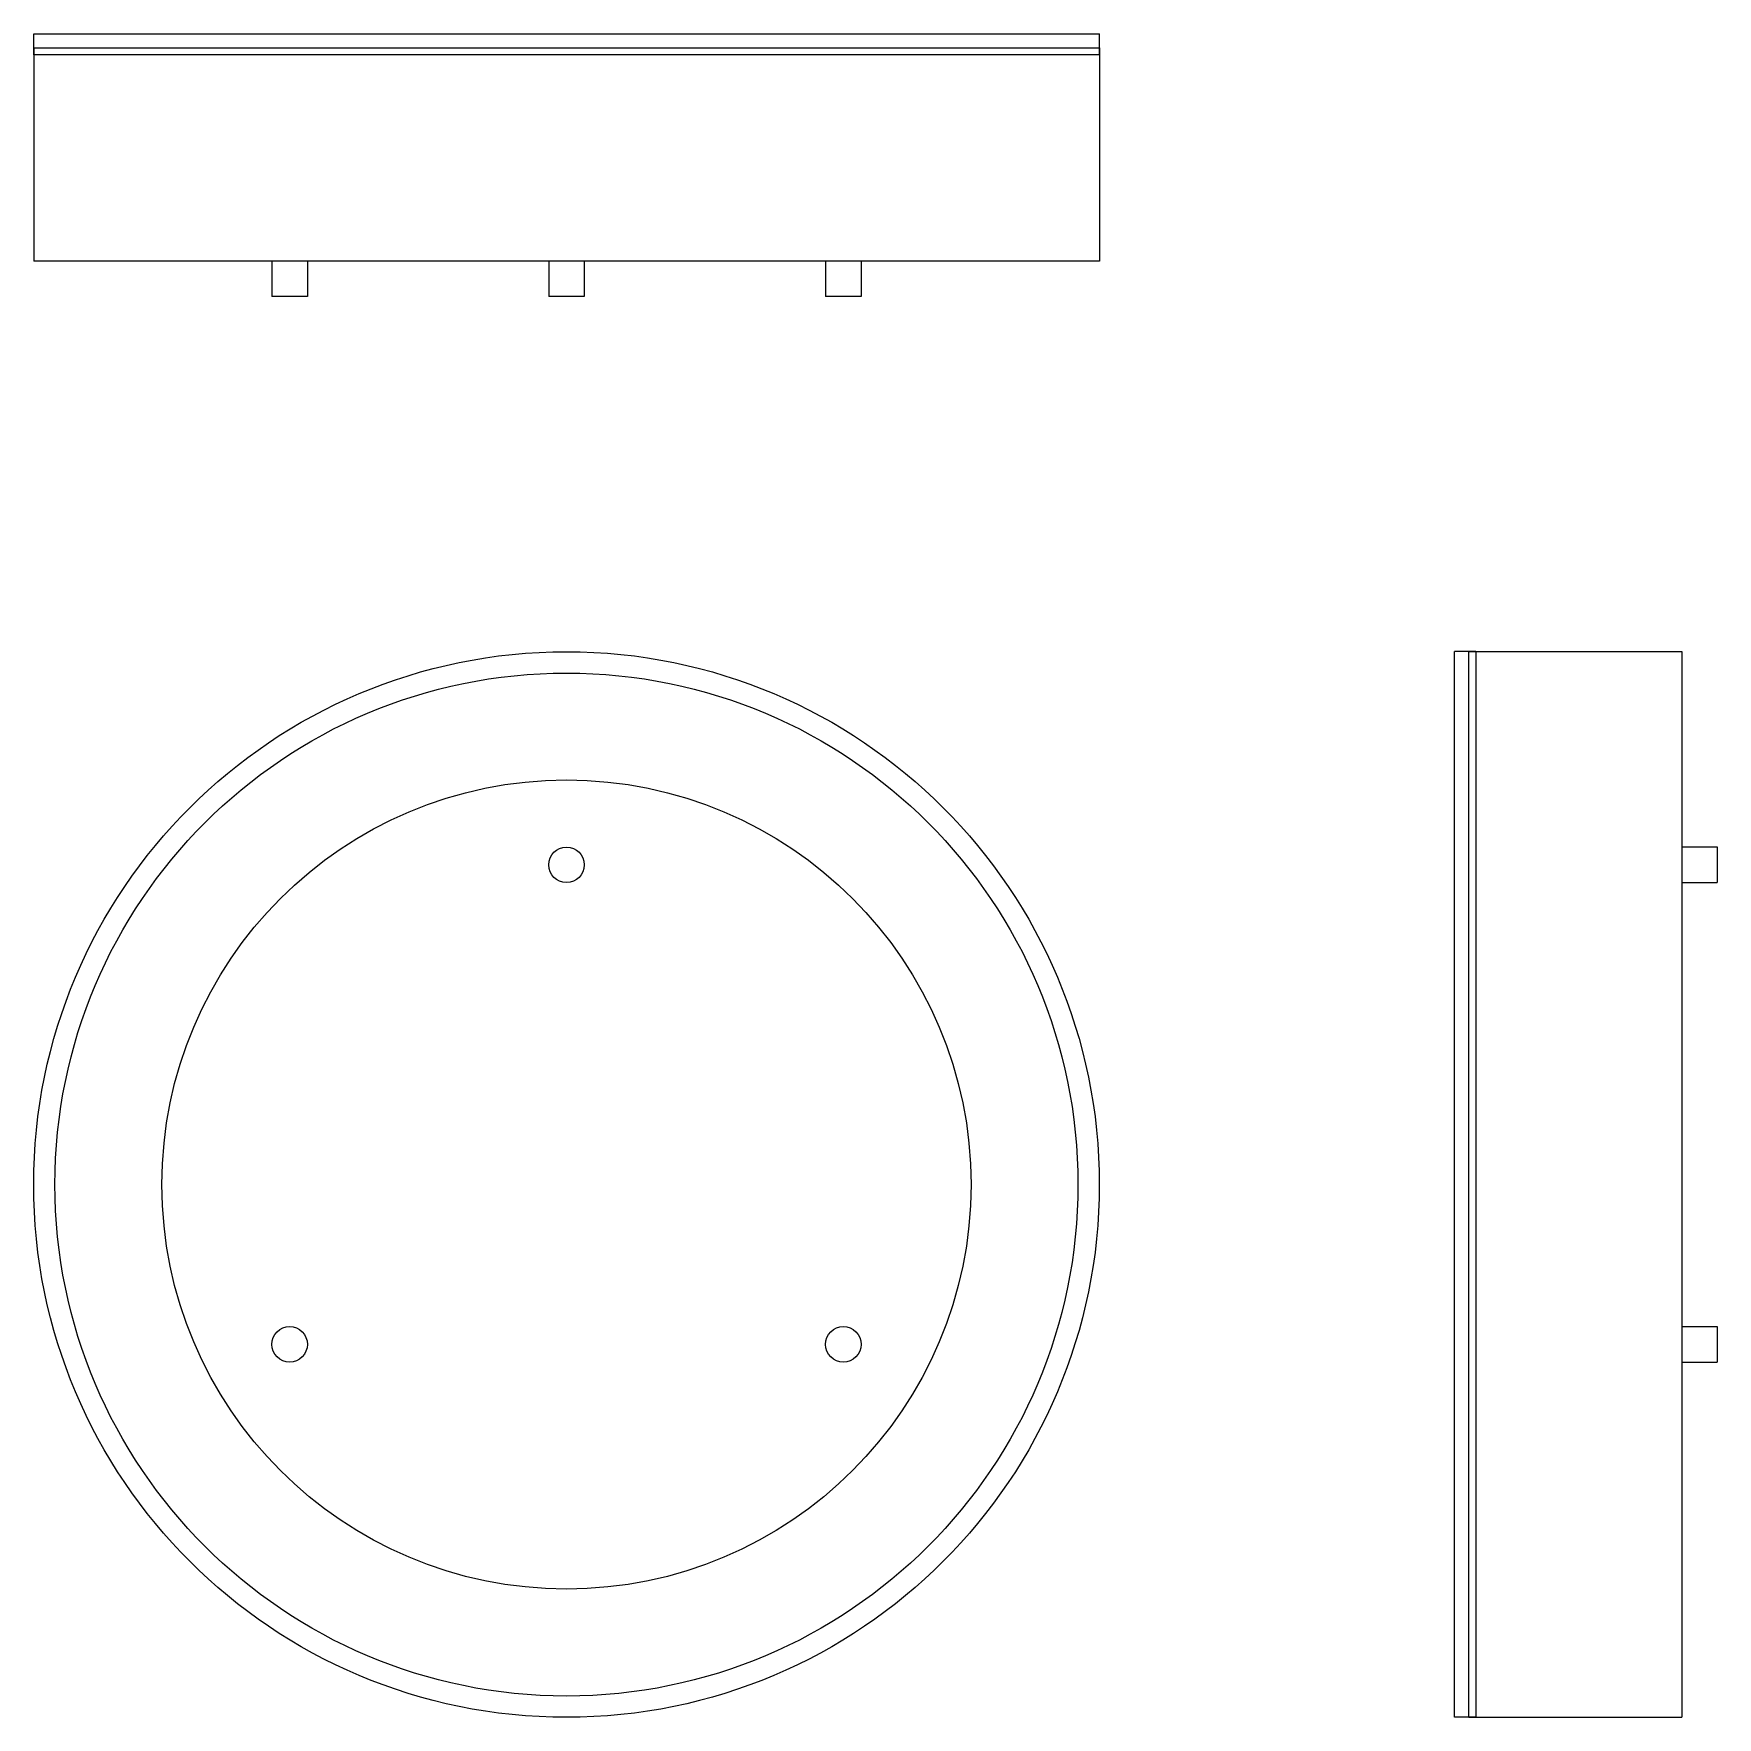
# Model space of a CAD drawing. Extents: x -49 to 4846, y -968 to 1090.
# Drawn here: x 2691.8 to 3165.8, y -334.3 to 139.7 of the extents above; entities that cross this region are included whole.
import ezdxf

# ---------------------------------------------------------------- set-up
doc = ezdxf.new("R2010")
doc.units = 0
doc.layers.get('0').update_dxf_attribs({"linetype": 'CONTINUOUS'})
doc.layers.add('OUTLINE', color=7, linetype='CONTINUOUS')

msp = doc.modelspace()

# ---------------------------------------------------------------- linework, layer by layer
at = {"color": 1}
for p, q in [((2691.785472, 133.669377), (2691.785472, 139.669377)), ((2691.785472, 139.669377), (2916.785472, 139.669377)), ((2916.785472, 139.669377), (2991.785472, 139.669377)), ((2991.785472, 133.669377), (2991.785472, 139.669377)), ((2691.785472, 135.646193), (2691.785472, 75.646193)), ((2691.785472, 135.646193), (2991.785472, 135.646193)), ((2991.785472, 133.669377), (2691.785472, 133.669377)), ((2991.785472, 135.646193), (2991.785472, 75.646193)), ((2916.785472, 75.646193), (2691.785472, 75.646193)), ((2758.843186, 75.646193), (2758.843186, 65.646193)), ((2768.843186, 75.646193), (2768.843186, 65.646193)), ((2836.785472, 75.646193), (2836.785472, 65.646193)), ((2846.785472, 75.646193), (2846.785472, 65.646193)), ((2914.727759, 75.646193), (2914.727759, 65.646193)), ((2991.785472, 75.646193), (2916.785472, 75.646193)), ((2924.727759, 75.646193), (2924.727759, 65.646193)), ((2761.343186, 65.646193), (2758.843186, 65.646193)), ((2768.843186, 65.646193), (2761.343186, 65.646193)), ((2846.785472, 65.646193), (2836.785472, 65.646193)), ((2924.727759, 65.646193), (2914.727759, 65.646193)), ((3097.733021, -34.301355), (3091.733021, -34.301355)), ((3091.733021, -334.301355), (3091.733021, -34.301355)), ((3095.756204, -34.301355), (3155.756204, -34.301355)), ((3095.756204, -314.205165), (3095.756204, -34.301355)), ((3097.733021, -34.301355), (3097.733021, -314.205165)), ((3155.756204, -34.301355), (3155.756204, -334.301355)), ((3155.756204, -89.301355), (3165.756204, -89.301355)), ((3165.756204, -89.301355), (3165.756204, -99.301355)), ((3155.756204, -99.301355), (3165.756204, -99.301355)), ((3155.756204, -224.301355), (3165.756204, -224.301355)), ((3165.756204, -224.301355), (3165.756204, -224.971228)), ((3165.756204, -224.971228), (3165.756204, -234.301355)), ((3165.756204, -226.944371), (3165.756204, -227.387861)), ((3155.756204, -234.301355), (3165.756204, -234.301355)), ((3165.756204, -233.166407), (3165.756204, -233.458657)), ((3095.756204, -334.301355), (3095.756204, -314.205165)), ((3097.733021, -314.205165), (3097.733021, -334.301355)), ((3097.733021, -334.301355), (3091.733021, -334.301355)), ((3095.756204, -334.301355), (3155.756204, -334.301355))]:
    msp.add_line(p, q, dxfattribs=at)
for centre, radius in [((2841.759247, -184.327581), 150), ((2841.759247, -184.327581), 144), ((2841.759247, -94.327581), 5), ((2763.81696, -229.327581), 5), ((2919.701533, -229.327581), 5)]:
    msp.add_circle(centre, radius, dxfattribs=at)
at = {"layer": 'OUTLINE'}
msp.add_circle((2841.759247, -184.327581), 113.89696, dxfattribs=at)

doc.saveas('drawing.dxf')
